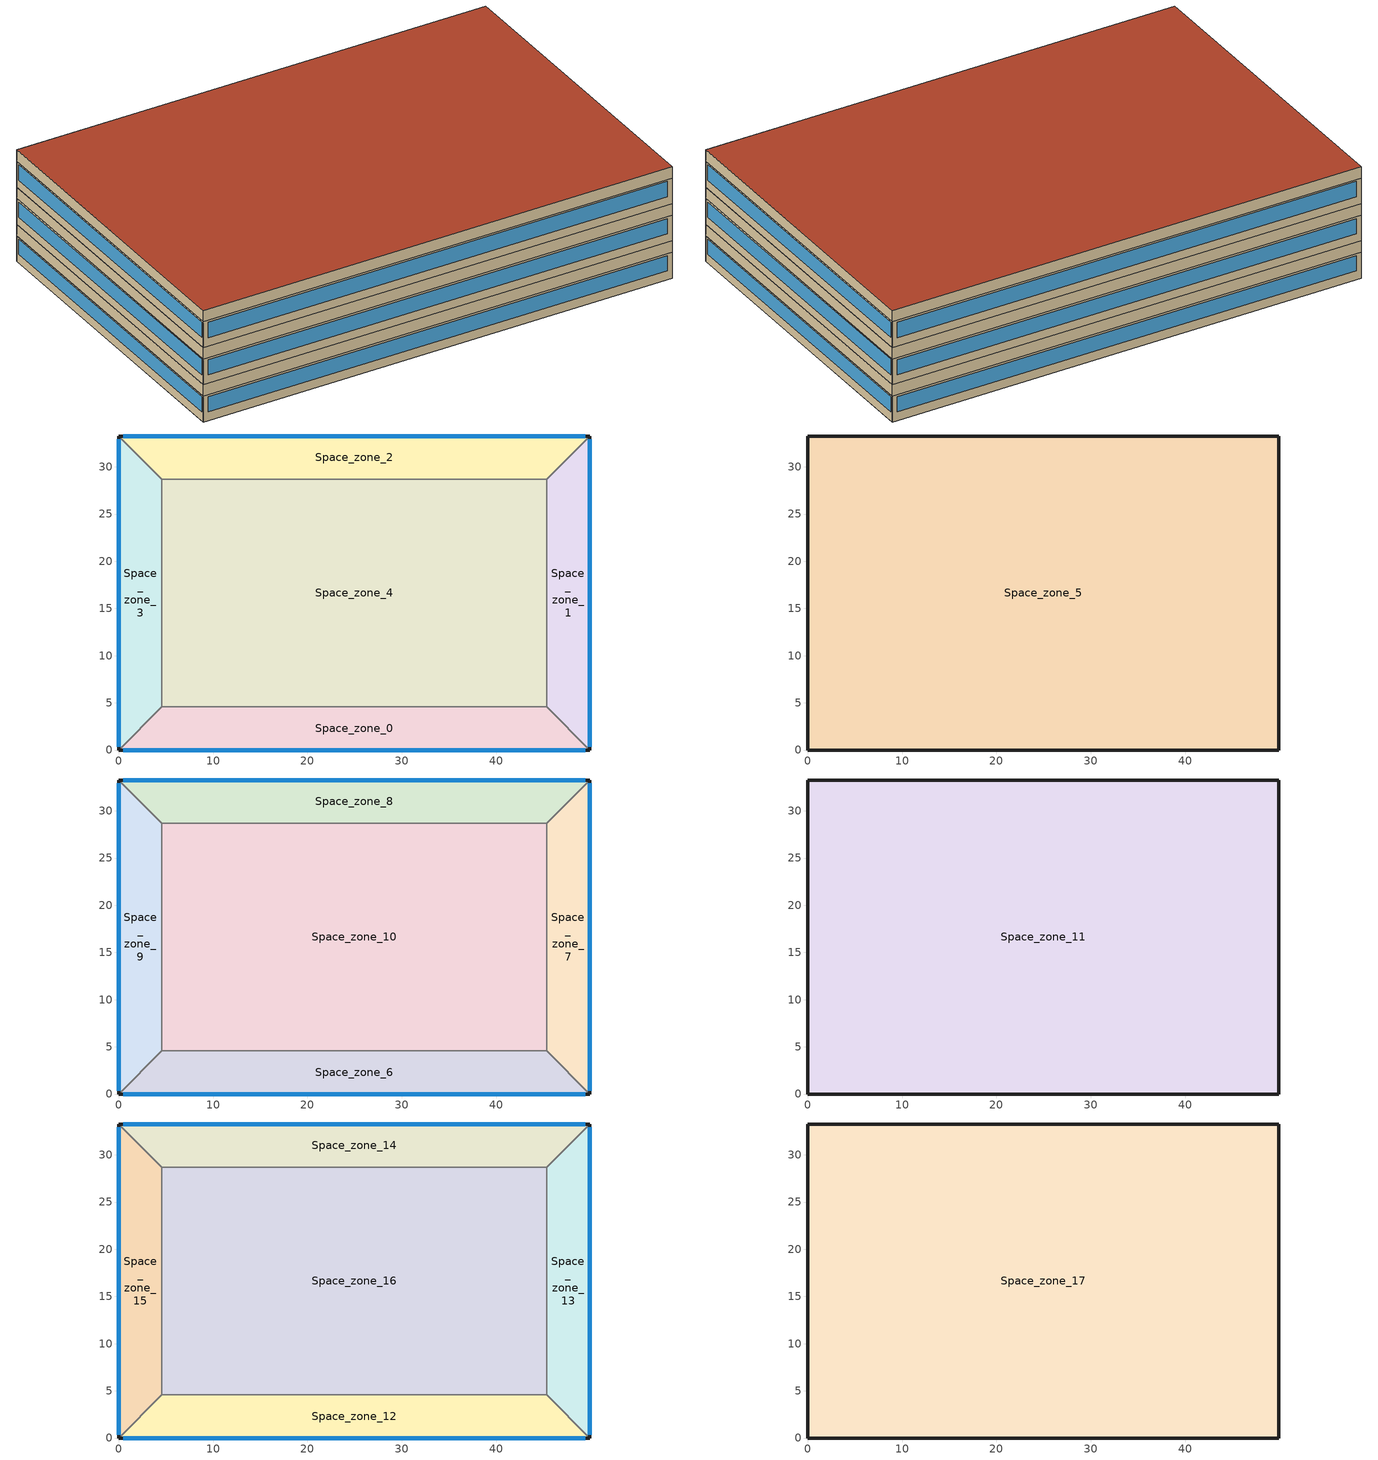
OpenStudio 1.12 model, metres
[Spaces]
Space_zone_0
 floor ground: 0,0 4.57,4.57 45.34,4.57 49.91,0 z0
 wall outside: 0,0 49.91,0 z0:2.74
 wall to Space_zone_3: 4.57,4.57 0,0 z0:2.74
 wall to Space_zone_1: 49.91,0 45.34,4.57 z0:2.74
 wall to Space_zone_4: 45.34,4.57 4.57,4.57 z0:2.74
 window: 0.5,0 49.41,0 z0.91:2.53
 roof outside: 0,0 49.91,0 45.34,4.57 4.57,4.57 z2.74
Space_zone_1
 floor ground: 45.34,4.57 45.34,28.7 49.91,33.27 49.91,0 z0
 wall outside: 49.91,0 49.91,33.27 z0:2.74
 wall to Space_zone_4: 45.34,28.7 45.34,4.57 z0:2.74
 wall to Space_zone_2: 49.91,33.27 45.34,28.7 z0:2.74
 window: 49.91,0.33 49.91,32.94 z0.91:2.53
 roof outside: 45.34,4.57 49.91,0 49.91,33.27 45.34,28.7 z2.74
Space_zone_2
 floor ground: 4.57,28.7 0,33.27 49.91,33.27 45.34,28.7 z0
 wall outside: 49.91,33.27 0,33.27 z0:2.74
 wall to Space_zone_3: 0,33.27 4.57,28.7 z0:2.74
 wall to Space_zone_4: 4.57,28.7 45.34,28.7 z0:2.74
 window: 49.41,33.27 0.5,33.27 z0.91:2.53
 roof outside: 4.57,28.7 45.34,28.7 49.91,33.27 0,33.27 z2.74
Space_zone_3
 floor ground: 0,0 0,33.27 4.57,28.7 4.57,4.57 z0
 wall outside: 0,33.27 0,0 z0:2.74
 wall to Space_zone_4: 4.57,4.57 4.57,28.7 z0:2.74
 window: 0,32.94 0,0.33 z0.91:2.53
 roof outside: 0,0 4.57,4.57 4.57,28.7 0,33.27 z2.74
Space_zone_4
 floor ground: 4.57,4.57 4.57,28.7 45.34,28.7 45.34,4.57 z0
 roof outside: 4.57,4.57 45.34,4.57 45.34,28.7 4.57,28.7 z2.74
Space_zone_5
 floor ground: 0,0 0,33.27 49.91,33.27 49.91,0 z2.73
 wall outside: 0,33.27 0,0 49.91,0 49.91,33.27 0,33.27 z2.73:3.96
Space_zone_6
 floor to Space_zone_5: 45.34,4.57 49.91,0 0,0 4.57,4.57 z3.96
 wall outside: 0,0 49.91,0 z3.96:6.71
 wall to Space_zone_9: 4.57,4.57 0,0 z3.96:6.71
 wall to Space_zone_7: 49.91,0 45.34,4.57 z3.96:6.71
 wall to Space_zone_10: 45.34,4.57 4.57,4.57 z3.96:6.71
 window: 0.5,0 49.41,0 z4.88:6.49
Space_zone_7
 floor to Space_zone_5: 49.91,33.27 49.91,0 45.34,4.57 45.34,28.7 z3.96
 wall outside: 49.91,0 49.91,33.27 z3.96:6.71
 wall to Space_zone_10: 45.34,28.7 45.34,4.57 z3.96:6.71
 wall to Space_zone_8: 49.91,33.27 45.34,28.7 z3.96:6.71
 window: 49.91,0.33 49.91,32.94 z4.88:6.49
Space_zone_8
 floor to Space_zone_5: 49.91,33.27 45.34,28.7 4.57,28.7 0,33.27 z3.96
 wall outside: 49.91,33.27 0,33.27 z3.96:6.71
 wall to Space_zone_9: 0,33.27 4.57,28.7 z3.96:6.71
 wall to Space_zone_10: 4.57,28.7 45.34,28.7 z3.96:6.71
 window: 49.41,33.27 0.5,33.27 z4.88:6.49
Space_zone_9
 floor to Space_zone_5: 0,33.27 4.57,28.7 4.57,4.57 0,0 z3.96
 wall outside: 0,33.27 0,0 z3.96:6.71
 wall to Space_zone_10: 4.57,4.57 4.57,28.7 z3.96:6.71
 window: 0,32.94,4.88 0,0.33,4.88 0,0.33,6.49 0,32.94,6.48
Space_zone_10
 floor to Space_zone_5: 4.57,4.57 4.57,28.7 45.34,28.7 45.34,4.57 z3.96
Space_zone_11
 floor to Space_zone_9: 0,33.27 4.57,28.7 4.57,4.57 0,0 z6.71
 floor to Space_zone_7: 49.91,33.27 49.91,0 45.34,4.57 45.34,28.7 z6.71
 floor to Space_zone_8: 49.91,33.27 45.34,28.7 4.57,28.7 0,33.27 z6.71
 floor to Space_zone_6: 45.34,4.57 49.91,0 0,0 4.57,4.57 z6.71
 floor to Space_zone_10: 45.34,28.7 45.34,4.57 4.57,4.57 4.57,28.7 z6.71
 wall outside: 0,33.27 0,0 49.91,0 49.91,33.27 0,33.27 z6.71:7.92
Space_zone_12
 floor to Space_zone_11: 45.34,4.57 49.91,0 0,0 4.57,4.57 z7.92
 wall outside: 0,0 49.91,0 z7.92:10.67
 wall to Space_zone_15: 4.57,4.57 0,0 z7.92:10.67
 wall to Space_zone_13: 49.91,0 45.34,4.57 z7.92:10.67
 wall to Space_zone_16: 45.34,4.57 4.57,4.57 z7.92:10.67
 window: 0.5,0 49.41,0 z8.84:10.46
Space_zone_13
 floor to Space_zone_11: 49.91,33.27 49.91,0 45.34,4.57 45.34,28.7 z7.92
 wall outside: 49.91,0 49.91,33.27 z7.92:10.67
 wall to Space_zone_16: 45.34,28.7 45.34,4.57 z7.92:10.67
 wall to Space_zone_14: 49.91,33.27 45.34,28.7 z7.92:10.67
 window: 49.91,0.33 49.91,32.94 z8.84:10.46
Space_zone_14
 floor to Space_zone_11: 49.91,33.27 45.34,28.7 4.57,28.7 0,33.27 z7.92
 wall outside: 49.91,33.27 0,33.27 z7.92:10.67
 wall to Space_zone_15: 0,33.27 4.57,28.7 z7.92:10.67
 wall to Space_zone_16: 4.57,28.7 45.34,28.7 z7.92:10.67
 window: 49.41,33.27 0.5,33.27 z8.84:10.46
Space_zone_15
 floor to Space_zone_11: 0,33.27 4.57,28.7 4.57,4.57 0,0 z7.92
 wall outside: 0,33.27 0,0 z7.92:10.67
 wall to Space_zone_16: 4.57,4.57 4.57,28.7 z7.92:10.67
 window: 0,32.94 0,0.33 z8.84:10.46
Space_zone_16
 floor to Space_zone_11: 4.57,4.57 4.57,28.7 45.34,28.7 45.34,4.57 z7.92
Space_zone_17
 floor to Space_zone_13: 49.91,33.27 49.91,0 45.34,4.57 45.34,28.7 z10.67
 floor to Space_zone_15: 0,33.27 4.57,28.7 4.57,4.57 0,0 z10.67
 floor to Space_zone_14: 49.91,33.27 45.34,28.7 4.57,28.7 0,33.27 z10.67
 floor to Space_zone_12: 45.34,4.57 49.91,0 0,0 4.57,4.57 z10.67
 floor to Space_zone_16: 45.34,28.7 45.34,4.57 4.57,4.57 4.57,28.7 z10.67
 wall outside: 0,33.27 0,0 49.91,0 49.91,33.27 0,33.27 z10.67:11.89
 roof outside: 0,0 49.91,0 49.91,33.27 0,33.27 z11.89
[Building]
Building 1: Space Type=189.1-2009 - Office - Lobby - CZ4-8; Default Construction Set=189.1-2009 - CZ7-8 - Office; Default Schedule Set=189.1-2009 - Office - PrintRoom - CZ4-8 Schedule Set
[DefaultConstructionSet]
189.1-2009 - CZ7-8 - Office: Default Exterior Surface Constructions=Default Surface Constructions 19; Default Interior Surface Constructions=Default Surface Constructions 20; Default Ground Contact Surface Constructions=Default Surface Constructions 21; Default Exterior SubSurface Constructions=Default Sub Surface Constructions 13; Default Interior SubSurface Constructions=Default Sub Surface Constructions 14; Interior Partition Construction=Interior Partition; Space Shading Construction=ASHRAE 189.1-2009 ExtWall Mass ClimateZone 7-8; Building Shading Construction=ASHRAE 189.1-2009 ExtWall Mass ClimateZone 7-8; Site Shading Construction=ASHRAE 189.1-2009 ExtWall Mass ClimateZone 7-8
[DefaultSurfaceConstructions]
Name | Floor Construction | Wall Construction | Roof Ceiling Construction
Default Surface Constructions 19 | ExtSlabCarpet 4in ClimateZone 1-8 | ASHRAE 189.1-2009 ExtWall Mass ClimateZone 7-8 | ASHRAE 189.1-2009 ExtRoof IEAD ClimateZone 7-8
Default Surface Constructions 20 | Interior Floor | Interior Wall | Interior Ceiling
Default Surface Constructions 21 | ExtSlabCarpet 4in ClimateZone 1-8 | ExtSlabCarpet 4in ClimateZone 1-8 | ExtSlabCarpet 4in ClimateZone 1-8
[DefaultSubSurfaceConstructions]
Name | Fixed Window Construction | Operable Window Construction | Door Construction | Tubular Daylight Dome Construction | Tubular Daylight Diffuser Construction
Default Sub Surface Constructions 13 | ASHRAE 189.1-2009 ExtWindow ClimateZone 7-8 | ASHRAE 189.1-2009 ExtWindow ClimateZone 7-8 | Exterior Door | Interior Window | Interior Window
Default Sub Surface Constructions 14 | Interior Window | Interior Window | Interior Door
[Construction]
Interior Partition; Interior Door: G05 25mm wood
ASHRAE 189.1-2009 ExtWall Mass ClimateZone 7-8: 1IN Stucco, 8IN Concrete HW, Wall Insulation [44], 1/2IN Gypsum
ExtSlabCarpet 4in ClimateZone 1-8: MAT-CC05 4 HW CONCRETE, CP02 CARPET PAD
ASHRAE 189.1-2009 ExtRoof IEAD ClimateZone 7-8: Roof Membrane, Roof Insulation [26], Metal Decking
Interior Floor: F16 Acoustic tile, F05 Ceiling air space resistance, M11 100mm lightweight concrete
Interior Wall: G01a 19mm gypsum board, F04 Wall air space resistance, G01a 19mm gypsum board
Interior Ceiling: M11 100mm lightweight concrete, F05 Ceiling air space resistance, F16 Acoustic tile
ASHRAE 189.1-2009 ExtWindow ClimateZone 7-8: Theoretical Glass [221]
Exterior Door: F08 Metal surface, I01 25mm insulation board
Interior Window: Clear 3mm
[Material] Thermal Absorptance=0.9
Name | Roughness | Thickness {m} | Conductivity {W/m-K} | Density {kg/m3} | Specific Heat {J/kg-K} | Solar Absorptance | Visible Absorptance
G05 25mm wood | MediumSmooth | 0.0254 | 0.15 | 608 | 1630 | 0.5 | 0.5
1IN Stucco | Smooth | 0.0253 | 0.6918 | 1858 | 837 | 0.92 | 0.92
8IN Concrete HW | MediumRough | 0.2033 | 1.7296 | 2243 | 837 | 0.65 | 0.65
Wall Insulation [44] | MediumRough | 0.1104 | 0.0432 | 91 | 837 | 0.5 | 0.5
1/2IN Gypsum | Smooth | 0.0127 | 0.16 | 784.9 | 830 | 0.4 | 0.4
MAT-CC05 4 HW CONCRETE | Rough | 0.1016 | 1.311 | 2240 | 836.8 | 0.85 | 0.85
Roof Membrane | VeryRough | 0.0095 | 0.16 | 1121.29 | 1460 | 0.7 | 0.7
Roof Insulation [26] | MediumRough | 0.2941 | 0.049 | 265 | 836.8 | 0.7 | 0.7
Metal Decking | MediumSmooth | 0.0015 | 45.006 | 7680 | 418.4 | 0.6 | 0.6
F16 Acoustic tile | MediumSmooth | 0.0191 | 0.06 | 368 | 590 | 0.3 | 0.3
M11 100mm lightweight concrete | MediumRough | 0.1016 | 0.53 | 1280 | 840 | 0.5 | 0.5
G01a 19mm gypsum board | MediumSmooth | 0.019 | 0.16 | 800 | 1090 | 0.4 | 0.4
F08 Metal surface | Smooth | 0.0008 | 45.28 | 7824 | 500 | 0.7 | 0.7
I01 25mm insulation board | MediumRough | 0.0254 | 0.03 | 43 | 1210 | 0.6 | 0.6
[Material:NoMass]
CP02 CARPET PAD: Roughness=Smooth; Thermal Resistance {m2-K/W}=0.1; Thermal Absorptance=0.9; Solar Absorptance=0.8; Visible Absorptance=0.8
[Material:AirGap]
Name | Thermal Resistance {m2-K/W}
F05 Ceiling air space resistance | 0.18
F04 Wall air space resistance | 0.15
[WindowMaterial:Glazing] Optical Data Type=SpectralAverage; Thickness {m}=0.003; Back Side Solar Reflectance at Normal Incidence=0; Back Side Visible Reflectance at Normal Incidence=0; Infrared Transmittance at Normal Incidence=0; Dirt Correction Factor for Solar and Visible Transmittance=1; Solar Diffusing=No
Name | Solar Transmittance at Normal Incidence | Front Side Solar Reflectance at Normal Incidence | Visible Transmittance at Normal Incidence | Front Side Visible Reflectance at Normal Incidence | Front Side Infrared Hemispherical Emissivity | Back Side Infrared Hemispherical Emissivity | Conductivity {W/m-K}
Theoretical Glass [221] | 0.4296 | 0.5204 | 0.4503 | 0.4997 | 0.9 | 0.9 | 0.0089
Clear 3mm | 0.837 | 0.075 | 0.898 | 0.081 | 0.84 | 0.84 | 0.9
[SpaceType]
Name | Default Schedule Set | Design Specification Outdoor Air Object | Standards Building Type | Standards Space Type
189.1-2009 - Office - Lobby - CZ4-8 | 189.1-2009 - Office - Lobby - CZ4-8 Schedule Set | 189.1-2009 - Office - Lobby - CZ4-8 Ventilation | Office | Lobby
Space Type 1
[DefaultScheduleSet] Number of People Schedule=Office Misc Occ; People Activity Level Schedule=Office Activity; Lighting Schedule=Office Bldg Light; Electric Equipment Schedule=Office Bldg Equip; Infiltration Schedule=Office Infil Quarter On
189.1-2009 - Office - Lobby - CZ4-8 Schedule Set; 189.1-2009 - Office - PrintRoom - CZ4-8 Schedule Set
[DesignSpecification:OutdoorAir]
189.1-2009 - Office - Lobby - CZ4-8 Ventilation: Outdoor Air Method=Sum; Outdoor Air Flow per Person {m3/s-person}=0.00707921
[People]
189.1-2009 - Office - Lobby - CZ4-8 People: People Definition=189.1-2009 - Office - Lobby - CZ4-8 People Definition; Space or SpaceType=189.1-2009 - Office - Lobby - CZ4-8
[People:Definition]
189.1-2009 - Office - Lobby - CZ4-8 People Definition: Number of People Calculation Method=People/Area; People per Space Floor Area {person/m2}=0.107639; Fraction Radiant=0.3
[Lights]
189.1-2009 - Office - Lobby - CZ4-8 Lights: Lights Definition=189.1-2009 - Office - Lobby - CZ4-8 Lights Definition; Space or SpaceType=189.1-2009 - Office - Lobby - CZ4-8
[Lights:Definition]
189.1-2009 - Office - Lobby - CZ4-8 Lights Definition: Design Level Calculation Method=Watts/Area; Watts per Space Floor Area {W/m2}=12.5938
[ElectricEquipment]
189.1-2009 - Office - Lobby - CZ4-8 Electric Equipment: Electric Equipment Definition=189.1-2009 - Office - Lobby - CZ4-8 Electric Equipment Definition; Space or SpaceType=189.1-2009 - Office - Lobby - CZ4-8
[ElectricEquipment:Definition]
189.1-2009 - Office - Lobby - CZ4-8 Electric Equipment Definition: Design Level Calculation Method=Watts/Area; Watts per Space Floor Area {W/m2}=0.753474
[SpaceInfiltration:DesignFlowRate]
189.1-2009 - Office - Lobby - CZ4-8 Infiltration: Space or SpaceType=189.1-2009 - Office - Lobby - CZ4-8; Design Flow Rate Calculation Method=Flow/ExteriorArea; Flow per Exterior Surface Area {m3/s-m2}=0.000226568
[BuildingStory]
Name | Nominal Z Coordinate {m}
Level 1 | 0
Level 1 Plenum | 2.7342
Level 2 | 3.9624
Level 2 Plenum | 6.7056
Level 3 | 7.9248
Level 3 Plenum | 10.668
Roof Level | 11.8872
[Space]
Name | Building Story | Thermal Zone | Space Type
Space_zone_0 | Level 1 | Zone_zone_0
Space_zone_1 | Level 1 | Zone_zone_1
Space_zone_2 | Level 1 | Zone_zone_2
Space_zone_3 | Level 1 | Zone_zone_3
Space_zone_4 | Level 1 | Zone_zone_4
Space_zone_5 | Level 1 Plenum | Zone_zone_5 | Space Type 1
Space_zone_6 | Level 2 | Zone_zone_6
Space_zone_7 | Level 2 | Zone_zone_7
Space_zone_8 | Level 2 | Zone_zone_8
Space_zone_9 | Level 2 | Zone_zone_9
Space_zone_10 | Level 2 | Zone_zone_10
Space_zone_11 | Level 2 Plenum | Zone_zone_11 | Space Type 1
Space_zone_12 | Level 3 | Zone_zone_12
Space_zone_13 | Level 3 | Zone_zone_13
Space_zone_14 | Level 3 | Zone_zone_14
Space_zone_15 | Level 3 | Zone_zone_15
Space_zone_16 | Level 3 | Zone_zone_16
Space_zone_17 | Level 3 Plenum | Zone_zone_17 | Space Type 1
[ThermalZone] Use Ideal Air Loads=No
Zone_zone_13; Zone_zone_12; Zone_zone_3; Zone_zone_6; Zone_zone_10; Zone_zone_15; Zone_zone_14; Zone_zone_11; Zone_zone_5; Zone_zone_0; Zone_zone_9; Zone_zone_1; Zone_zone_16; Zone_zone_2; Zone_zone_8; Zone_zone_4; Zone_zone_17; Zone_zone_7
[Sizing:Zone] Zone Cooling Design Supply Air Temperature Input Method=SupplyAirTemperature; Zone Cooling Design Supply Air Temperature {C}=14; Zone Cooling Design Supply Air Temperature Difference {deltaC}=11.11; Zone Heating Design Supply Air Temperature Input Method=SupplyAirTemperature; Zone Heating Design Supply Air Temperature {C}=40; Zone Heating Design Supply Air Temperature Difference {deltaC}=11.11; Zone Cooling Design Supply Air Humidity Ratio {kg-H2O/kg-air}=0.0085; Zone Heating Design Supply Air Humidity Ratio {kg-H2O/kg-air}=0.008; Cooling Design Air Flow Method=DesignDay; Heating Design Air Flow Method=DesignDay; Account for Dedicated Outdoor Air System=No; Dedicated Outdoor Air System Control Strategy=NeutralSupplyAir; Dedicated Outdoor Air Low Setpoint Temperature for Design {C}=autosize; Dedicated Outdoor Air High Setpoint Temperature for Design {C}=autosize
Zone_zone_13; Zone_zone_12; Zone_zone_3; Zone_zone_6; Zone_zone_10; Zone_zone_15; Zone_zone_14; Zone_zone_11; Zone_zone_5; Zone_zone_0; Zone_zone_9; Zone_zone_1; Zone_zone_16; Zone_zone_2; Zone_zone_8; Zone_zone_4; Zone_zone_17; Zone_zone_7
[Schedule:Ruleset]
Name | Default Day Schedule | Summer Design Day Schedule | Winter Design Day Schedule
Office Misc Occ | Office Bldg Occ Default Schedule 1 | Office Bldg Occ Summer Design Day 1 | Office Bldg Occ Winter Design Day 1
Office Activity | Office Activity Default Schedule | Office Activity Summer Design Day | Office Activity Winter Design Day
Office Bldg Light | Office Bldg Light Default Schedule | Office Bldg Light Summer Design Day | Office Bldg Light Winter Design Day
Office Bldg Equip | Office Bldg Equip Default Schedule | Office Bldg Equip Summer Design Day | Office Bldg Equip Winter Design Day
Office Infil Quarter On | Office Infil Quarter On Default Schedule | Office Infil Quarter On Summer Design Day | Office Infil Quarter On Winter Design Day
[Schedule:Day]
Office Bldg Occ Default Schedule 1: 6, 0, 0, 7, 0, 0.1, 8, 0, 0.2, 20, 0, 0.4, 22, 0, 0.1, 24, 0, 0.05
Office Bldg Occ Summer Design Day 1: 6, 0, 0, 22, 0, 1, 24, 0, 0.05
Office Bldg Occ Winter Design Day 1; Office Bldg Occ Rule 1 Day Schedule 1; Office Bldg Light Winter Design Day; Office Bldg Equip Winter Design Day: 24, 0, 0
Office Bldg Occ Rule 2 Day Schedule 1: 6, 0, 0, 8, 0, 0.1, 14, 0, 0.25, 17, 0, 0.1, 24, 0, 0
Office Activity Default Schedule; Office Activity Summer Design Day; Office Activity Winter Design Day: 24, 0, 132
Office Bldg Light Default Schedule: 5, 0, 0.05, 7, 0, 0.1, 8, 0, 0.3, 17, 0, 0.9, 18, 0, 0.7, 20, 0, 0.5, 22, 0, 0.3, 23, 0, 0.1, 24, 0, 0.05
Office Bldg Light Summer Design Day; Office Bldg Equip Summer Design Day; Office Infil Quarter On Rule 1 Day Schedule: 24, 0, 1
Office Bldg Light Rule 1 Day Schedule: 24, 0, 0.05
Office Bldg Light Rule 2 Day Schedule: 6, 0, 0.05, 8, 0, 0.1, 14, 0, 0.5, 17, 0, 0.15, 24, 0, 0.05
Office Bldg Equip Default Schedule: 8, 0, 0.4, 12, 0, 0.9, 13, 0, 0.8, 17, 0, 0.9, 18, 0, 0.8, 20, 0, 0.6, 22, 0, 0.5, 24, 0, 0.4
Office Bldg Equip Rule 1 Day Schedule: 24, 0, 0.3
Office Bldg Equip Rule 2 Day Schedule: 6, 0, 0.3, 8, 0, 0.4, 14, 0, 0.5, 17, 0, 0.35, 24, 0, 0.3
Office Infil Quarter On Default Schedule; Office Infil Quarter On Summer Design Day: 6, 0, 1, 22, 0, 0.25, 24, 0, 1
Office Infil Quarter On Winter Design Day; Office Infil Quarter On Rule 2 Day Schedule: 6, 0, 1, 18, 0, 0.25, 24, 0, 1
[Schedule:Rule] Apply Monday=No; Apply Tuesday=No; Apply Wednesday=No; Apply Thursday=No; Apply Friday=No; Date Specification Type=DateRange; Start Month=1; Start Day=1; End Month=12; End Day=31
Name | Schedule Ruleset | Rule Order | Day Schedule | Apply Sunday | Apply Saturday
Office Misc Occ Rule 1 | Office Misc Occ | 0 | Office Bldg Occ Rule 1 Day Schedule 1 | Yes | No
Office Misc Occ Rule 2 | Office Misc Occ | 1 | Office Bldg Occ Rule 2 Day Schedule 1 | No | Yes
Office Bldg Light Rule 1 | Office Bldg Light | 0 | Office Bldg Light Rule 1 Day Schedule | Yes | No
Office Bldg Light Rule 2 | Office Bldg Light | 1 | Office Bldg Light Rule 2 Day Schedule | No | Yes
Office Bldg Equip Rule 1 | Office Bldg Equip | 0 | Office Bldg Equip Rule 1 Day Schedule | Yes | No
Office Bldg Equip Rule 2 | Office Bldg Equip | 1 | Office Bldg Equip Rule 2 Day Schedule | No | Yes
Office Infil Quarter On Rule 1 | Office Infil Quarter On | 0 | Office Infil Quarter On Rule 1 Day Schedule | Yes | No
Office Infil Quarter On Rule 2 | Office Infil Quarter On | 1 | Office Infil Quarter On Rule 2 Day Schedule | No | Yes
